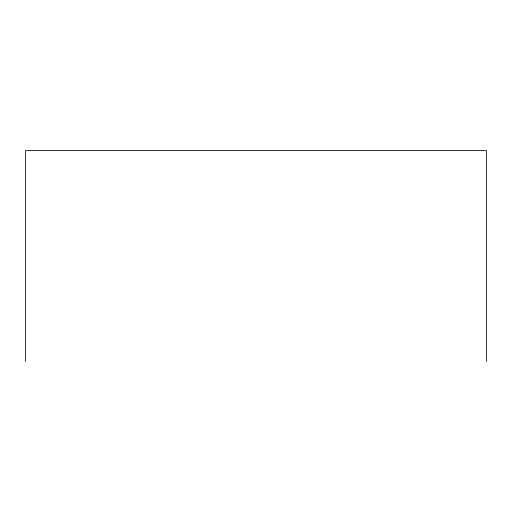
<?xml version="1.0" encoding="UTF-8"?>
<svg xmlns="http://www.w3.org/2000/svg" width="512" height="512" viewBox="0 0 512 512"><rect width="100%" height="100%" fill="white"/><g stroke="black" fill="none" stroke-linecap="round" stroke-linejoin="round"><path stroke-width="0.77" d="M486.4 361.427L486.4 150.573L25.6 150.573L25.6 361.427"/></g></svg>
